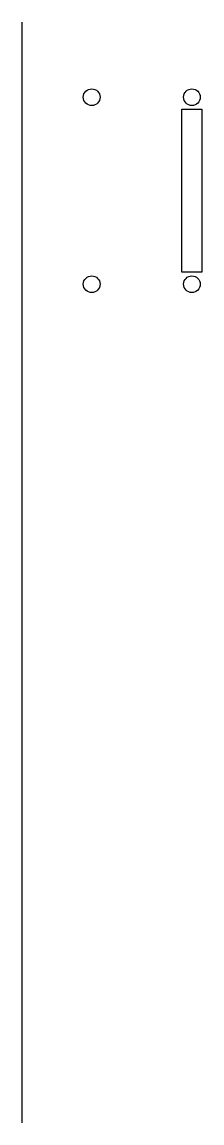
# Model space of a CAD drawing. Header units: millimetres. Extents: x -78 to -51, y -82 to 82.
import ezdxf

# ---------------------------------------------------------------- set-up
doc = ezdxf.new("R2010")
doc.units = ezdxf.units.MM

msp = doc.modelspace()

# ---------------------------------------------------------------- linework, layer by layer
msp.add_line((-77.63, -82.4), (-77.63, 82.4))
msp.add_lwpolyline([(-52.21, 69.35), (-50.71, 69.35), (-50.71, 44.95), (-52.21, 44.95), (-53.71, 44.95), (-53.71, 69.35)], close=True)
for centre in [(-67.21, 71.15), (-52.21, 71.15), (-67.21, 43.15), (-52.21, 43.15)]:
    msp.add_circle(centre, 1.25)

doc.saveas('drawing.dxf')
